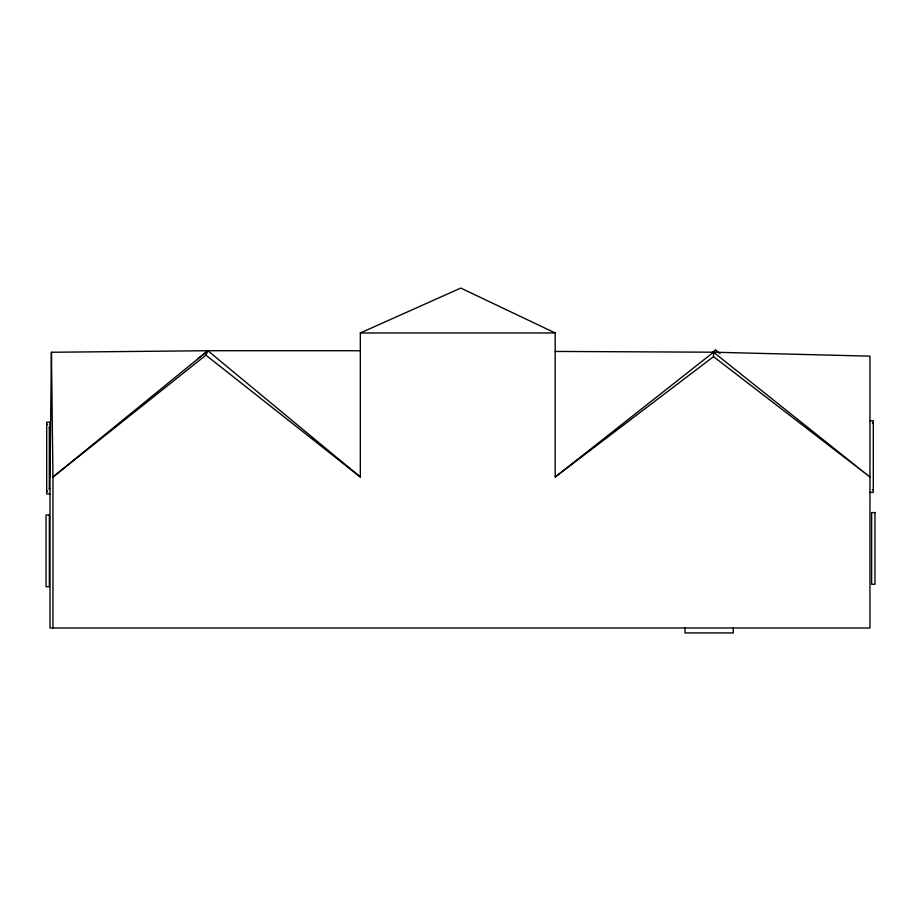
<?xml version="1.0" encoding="UTF-8"?>
<svg xmlns="http://www.w3.org/2000/svg" width="921" height="921" viewBox="0 0 921 921"><rect width="100%" height="100%" fill="white"/><g stroke="black" fill="none" stroke-linecap="round" stroke-linejoin="round"><path stroke-width="1.38" d="M49.999 477.02L51.426 352.259L207.87 350.728L360.318 350.728M52.958 627.984L52.958 477.02L205.901 355.161L207.87 350.728L360.318 477.02L360.318 332.965L460.788 288.077L555.19 332.965L555.19 477.02L713.522 356.646L713.522 352.202L715.559 349.968L720.003 353.629M197.796 358.787L207.87 350.728L52.958 477.02L51.426 352.259M712.198 352.639L715.559 349.968M555.19 477.02L713.522 352.202L869.954 356.151L869.954 627.984L49.999 627.984L49.999 422.175L46.695 422.175L46.695 493.863L49.999 493.863M360.318 332.965L555.19 332.965M870 420.736L873.304 420.736L873.304 492.424L870 492.424M872.325 423.096L873.304 423.096M46.695 424.535L47.685 424.535M49.32 427.482L49.999 427.482M49.32 488.452L49.999 488.452M872.325 489.719L873.304 489.719M46.695 491.158L47.685 491.158M555.19 351.442L713.522 352.202L869.954 477.02L713.522 356.646M205.901 355.161L360.318 477.02M733.289 627.984L733.289 632.923L684.948 632.923L684.948 627.984M49.32 426.895L49.32 489.465M874.95 512.583L871.646 512.583L871.646 584.282L874.95 584.282L874.95 512.583M49.354 514.989L46.05 514.989L46.05 586.689L49.354 586.689L49.354 514.989"/></g></svg>
